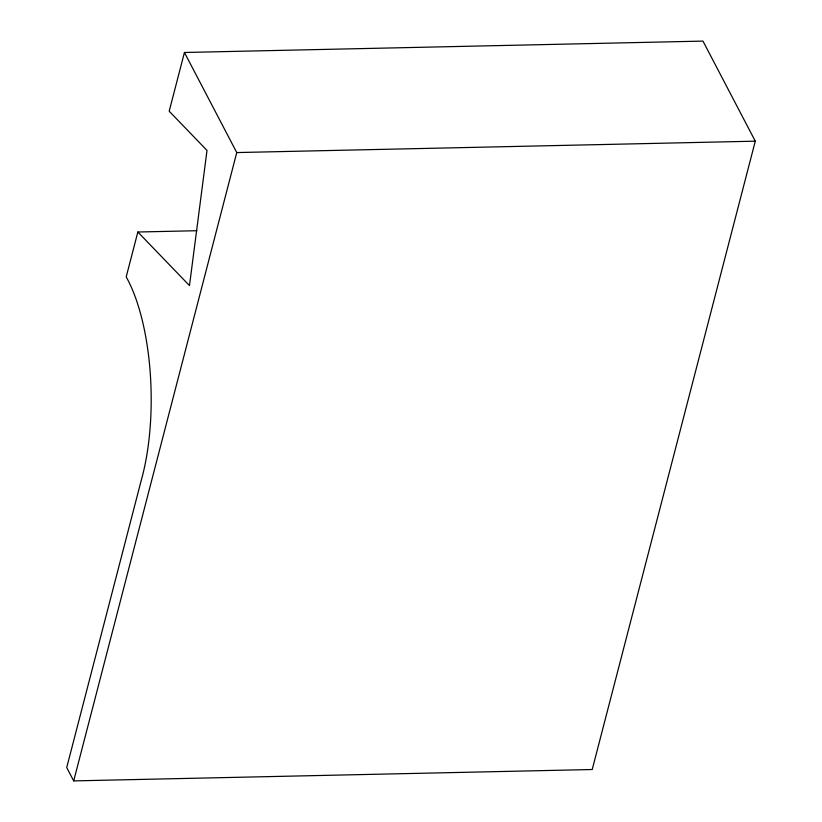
<?xml version="1.0" encoding="UTF-8"?>
<svg xmlns="http://www.w3.org/2000/svg" width="822" height="822" viewBox="0 0 822 822"><rect width="100%" height="100%" fill="white"/><g stroke="black" fill="none" stroke-linecap="round" stroke-linejoin="round"><path stroke-width="1.23" d="M137.849 232.01L126.198 276.891A140.531 52.618 88.7 0 1 141.261 480.315L66.716 767.553L73.692 780.9L592.22 769.515L755.284 141.179L702.964 41.1L184.436 52.485L169.198 111.206L207 150.426L189.481 285.594L137.849 232.01L196.89 230.715M73.692 780.9L236.757 152.563L184.436 52.485M236.757 152.563L755.284 141.179"/></g></svg>
